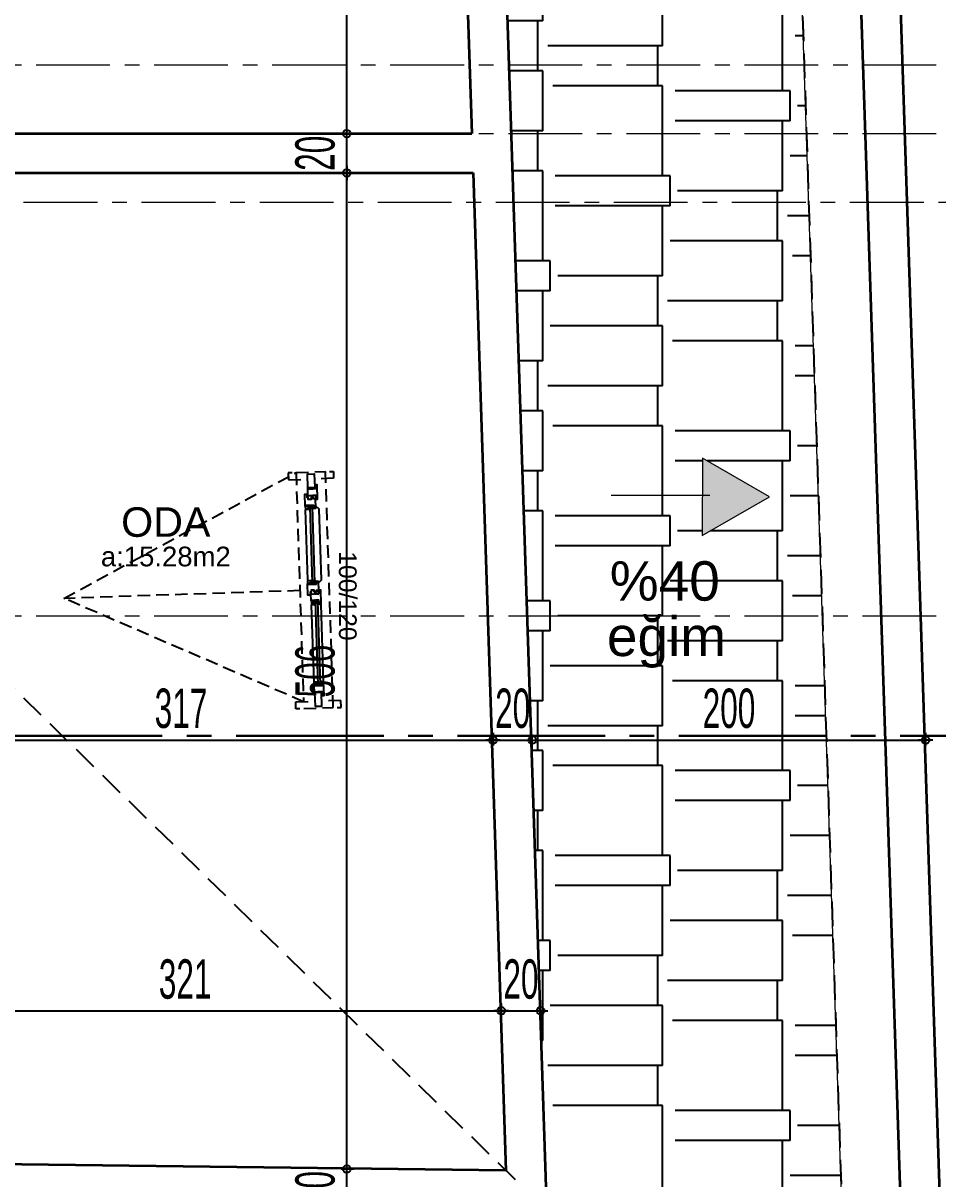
# Model space of a CAD drawing. Extents: x 386248 to 427517, y 4539405 to 4542296.
# Drawn here: x 399996 to 400461, y 4540400 to 4540987 of the extents above; entities that cross this region are included whole.
import ezdxf
from ezdxf.enums import TextEntityAlignment as Align

# ---------------------------------------------------------------- set-up
doc = ezdxf.new("R2010")
doc.units = 0
for name, pattern in [('CENTER', [2, 1.25, -0.25, 0.25, -0.25]), ('CENTER2', [1.125, 0.75, -0.125, 0.125, -0.125]), ('CENTERX2', [4, 2.5, -0.5, 0.5, -0.5]), ('DASHED2', [0.375, 0.25, -0.125]), ('DUZ', [0]), ('HIDDEN', [9.525, 6.35, -3.175])]:
    doc.linetypes.add(name, pattern=pattern)
for name, color, linetype, lineweight in [('AKS', 251, 'CENTERX2', 20), ('DUVAR', 4, 'Continuous', 35), ('GOR1', 51, 'Continuous', 25), ('MERDIVEN', 161, 'Continuous', 15), ('OLCU10', 2, 'Continuous', 25), ('tarama2', 8, 'Continuous', 25)]:
    doc.layers.add(name, color=color, linetype=linetype, lineweight=lineweight)
for name, color, linetype in [('alan', 7, 'Continuous'), ('DIM', 7, 'Continuous'), ('duvar-kesim', 250, 'Continuous'), ('mahal', 7, 'Continuous'), ('Standart', 7, 'Continuous'), ('Y-IMAR', 15, 'DUZ')]:
    doc.layers.add(name, color=color, linetype=linetype)
doc.styles.get("Standard").update_dxf_attribs({"font": 'arial.ttf'})
doc.styles.add('T', font='ISOt.shx', dxfattribs={"width": 0.6})
doc.dimstyles.new('DOT2', dxfattribs={"dimtxt": 20, "dimasz": 0.7, "dimexe": 5, "dimexo": 5, "dimgap": 6, "dimtad": 1, "dimdec": 0, "dimdsep": 46, "dimtxsty": 'T', "dimblk1": 'SEL2', "dimblk2": 'SEL2', "dimsah": 1, "dimcen": 0, "dimse1": 1, "dimse2": 1, "dimclrd": 256, "dimclre": 256, "dimclrt": 256, "dimadec": 0, "dimazin": 0, "dimtfac": 1, "dimtdec": 0, "dimtix": 1, "dimtmove": 2, "dimatfit": 3, "dimldrblk": 'SEL2', "dimfxl": 1, "dimtolj": 1, "dimtzin": 0, "dimarcsym": 0})

# ---------------------------------------------------------------- blocks, each defined once
blk = doc.blocks.new('50505')
at = {"layer": 'Y-IMAR', "color": 6, "linetype": 'DASHED2', "ltscale": 50}
blk.add_line((399490.75, 4547372.27), (400311.68, 4546567.95), dxfattribs=at)
blk = doc.blocks.new('G$CF8BF0782')
blk.add_line((1.09, 87.59), (51.27, 87.59))
blk.add_lwpolyline([(47.41, 67.17), (81.53, 86.79), (47.48, 106.52)], close=True)
for points in [[(81.53, 86.79), (47.41, 67.17), (47.48, 106.52)], [(47.41, 67.17), (47.48, 106.52), (81.53, 86.79), (47.41, 67.17)], [(47.48, 106.52), (81.53, 86.79), (47.41, 67.17), (47.48, 106.52)]]:
    blk.add_solid(points)
for s, p in [('%40', (0.43, 34.05)), ('eğim', (-1.02, 5.88))]:
    blk.add_text(s, height=20).set_placement(p)
blk = doc.blocks.new('SEL2')
at = {"layer": 'OLCU10'}
for p, q in [((5.25, 0), (-5.25, 0)), ((0, 5.25), (0, -3.95))]:
    blk.add_line(p, q, dxfattribs=at)
blk.add_circle((0, 0), 2.75, dxfattribs=at)
blk = doc.blocks.new('*D2266')
at = {"layer": 'Defpoints', "color": 0}
for p in [(400235.06, 4540622.57), (399917.94, 4540607.31), (400235.06, 4540602.98)]:
    blk.add_point(p, dxfattribs=at)
at = {"layer": 'DIM', "lineweight": -2}
blk.add_line((399918.64, 4540622.57), (400234.36, 4540622.57), dxfattribs=at)
at = {"layer": 'DIM', "linetype": 'ByBlock', "lineweight": -2, "xscale": 0.7, "yscale": 0.7, "zscale": 0.7, "rotation": 180}
blk.add_blockref('SEL2', (399917.94, 4540622.57), dxfattribs=at)
at = {"layer": 'DIM', "linetype": 'ByBlock', "lineweight": -2, "xscale": 0.7, "yscale": 0.7, "zscale": 0.7}
blk.add_blockref('SEL2', (400235.06, 4540622.57), dxfattribs=at)
at = {"layer": 'DIM', "insert": (400076.5, 4540638.57), "char_height": 20, "attachment_point": 5, "style": 'T'}
blk.add_mtext('\\A1;317', dxfattribs=at)
blk = doc.blocks.new('*D2267')
at = {"layer": 'Defpoints', "color": 0}
for p in [(400255.04, 4540622.57), (400235.06, 4540602.98), (400255.04, 4540603.64)]:
    blk.add_point(p, dxfattribs=at)
at = {"layer": 'DIM', "lineweight": -2}
for p, q in [((400234.36, 4540622.57), (400233.66, 4540622.57)), ((400235.06, 4540622.57), (400255.04, 4540622.57)), ((400255.74, 4540622.57), (400256.44, 4540622.57))]:
    blk.add_line(p, q, dxfattribs=at)
at = {"layer": 'DIM', "linetype": 'ByBlock', "lineweight": -2, "xscale": 0.7, "yscale": 0.7, "zscale": 0.7}
blk.add_blockref('SEL2', (400235.06, 4540622.57), dxfattribs=at)
at = {"layer": 'DIM', "linetype": 'ByBlock', "lineweight": -2, "xscale": 0.7, "yscale": 0.7, "zscale": 0.7, "rotation": 180}
blk.add_blockref('SEL2', (400255.04, 4540622.57), dxfattribs=at)
at = {"layer": 'DIM', "insert": (400245.05, 4540638.57), "char_height": 20, "attachment_point": 5, "style": 'T'}
blk.add_mtext('\\A1;20', dxfattribs=at)
blk = doc.blocks.new('*D2268')
at = {"layer": 'Defpoints', "color": 0}
for p in [(400454.94, 4540622.57), (400454.94, 4540610.22), (400255.04, 4540603.64)]:
    blk.add_point(p, dxfattribs=at)
at = {"layer": 'DIM', "lineweight": -2}
blk.add_line((400255.74, 4540622.57), (400454.24, 4540622.57), dxfattribs=at)
at = {"layer": 'DIM', "linetype": 'ByBlock', "lineweight": -2, "xscale": 0.7, "yscale": 0.7, "zscale": 0.7, "rotation": 180}
blk.add_blockref('SEL2', (400255.04, 4540622.57), dxfattribs=at)
at = {"layer": 'DIM', "linetype": 'ByBlock', "lineweight": -2, "xscale": 0.7, "yscale": 0.7, "zscale": 0.7}
blk.add_blockref('SEL2', (400454.94, 4540622.57), dxfattribs=at)
at = {"layer": 'DIM', "insert": (400354.99, 4540638.57), "char_height": 20, "attachment_point": 5, "style": 'T'}
blk.add_mtext('\\A1;200', dxfattribs=at)
blk = doc.blocks.new('*D2300')
at = {"layer": 'Defpoints', "color": 0}
for p in [(400160.7, 4540404.5), (400184.41, 4540404.5), (400165.63, 4540384.74)]:
    blk.add_point(p, dxfattribs=at)
at = {"layer": 'DIM', "lineweight": -2}
for p, q in [((400160.7, 4540405.2), (400160.7, 4540405.9)), ((400160.7, 4540384.74), (400160.7, 4540404.5)), ((400160.7, 4540384.04), (400160.7, 4540383.34))]:
    blk.add_line(p, q, dxfattribs=at)
at = {"layer": 'DIM', "linetype": 'ByBlock', "lineweight": -2, "xscale": 0.7, "yscale": 0.7, "zscale": 0.7}
for p, rotation in [((400160.7, 4540404.5), 270), ((400160.7, 4540384.74), 90)]:
    blk.add_blockref('SEL2', p, dxfattribs=dict(at, rotation=rotation))
at = {"layer": 'DIM', "insert": (400144.7, 4540394.62), "char_height": 20, "attachment_point": 5, "rotation": 90, "style": 'T'}
blk.add_mtext('\\A1;20', dxfattribs=at)
blk = doc.blocks.new('*D2301')
at = {"layer": 'Defpoints', "color": 0}
for p in [(400160.7, 4540910.76), (400184.41, 4540910.76), (400184.41, 4540404.5)]:
    blk.add_point(p, dxfattribs=at)
at = {"layer": 'DIM', "lineweight": -2}
blk.add_line((400160.7, 4540405.2), (400160.7, 4540910.06), dxfattribs=at)
at = {"layer": 'DIM', "linetype": 'ByBlock', "lineweight": -2, "xscale": 0.7, "yscale": 0.7, "zscale": 0.7}
for p, rotation in [((400160.7, 4540910.76), 90), ((400160.7, 4540404.5), 270)]:
    blk.add_blockref('SEL2', p, dxfattribs=dict(at, rotation=rotation))
at = {"layer": 'DIM', "insert": (400144.7, 4540657.63), "char_height": 20, "attachment_point": 5, "rotation": 90, "style": 'T'}
blk.add_mtext('\\A1;506', dxfattribs=at)
blk = doc.blocks.new('*D2302')
at = {"layer": 'Defpoints', "color": 0}
for p in [(400160.7, 4540930.76), (400184.41, 4540930.76), (400184.41, 4540910.76)]:
    blk.add_point(p, dxfattribs=at)
at = {"layer": 'DIM', "lineweight": -2}
for p, q in [((400160.7, 4540931.46), (400160.7, 4540932.16)), ((400160.7, 4540910.76), (400160.7, 4540930.76)), ((400160.7, 4540910.06), (400160.7, 4540909.36))]:
    blk.add_line(p, q, dxfattribs=at)
at = {"layer": 'DIM', "linetype": 'ByBlock', "lineweight": -2, "xscale": 0.7, "yscale": 0.7, "zscale": 0.7}
for p, rotation in [((400160.7, 4540930.76), 270), ((400160.7, 4540910.76), 90)]:
    blk.add_blockref('SEL2', p, dxfattribs=dict(at, rotation=rotation))
at = {"layer": 'DIM', "insert": (400144.7, 4540920.76), "char_height": 20, "attachment_point": 5, "rotation": 90, "style": 'T'}
blk.add_mtext('\\A1;20', dxfattribs=at)
blk = doc.blocks.new('*D2303')
at = {"layer": 'Defpoints', "color": 0}
for p in [(400160.7, 4541425.76), (400176.38, 4541425.76), (400184.41, 4540930.76)]:
    blk.add_point(p, dxfattribs=at)
at = {"layer": 'DIM', "lineweight": -2}
blk.add_line((400160.7, 4540931.46), (400160.7, 4541425.06), dxfattribs=at)
at = {"layer": 'DIM', "linetype": 'ByBlock', "lineweight": -2, "xscale": 0.7, "yscale": 0.7, "zscale": 0.7}
for p, rotation in [((400160.7, 4541425.76), 90), ((400160.7, 4540930.76), 270)]:
    blk.add_blockref('SEL2', p, dxfattribs=dict(at, rotation=rotation))
at = {"layer": 'DIM', "insert": (400144.7, 4541178.26), "char_height": 20, "attachment_point": 5, "rotation": 90, "style": 'T'}
blk.add_mtext('\\A1;495', dxfattribs=at)
blk = doc.blocks.new('*D2317')
at = {"layer": 'Defpoints', "color": 0}
for p in [(400239.26, 4540484.97), (399917.94, 4540475.76), (400239.26, 4540475.2)]:
    blk.add_point(p, dxfattribs=at)
at = {"layer": 'DIM', "lineweight": -2}
blk.add_line((399918.64, 4540484.97), (400238.56, 4540484.97), dxfattribs=at)
at = {"layer": 'DIM', "linetype": 'ByBlock', "lineweight": -2, "xscale": 0.7, "yscale": 0.7, "zscale": 0.7, "rotation": 180}
blk.add_blockref('SEL2', (399917.94, 4540484.97), dxfattribs=at)
at = {"layer": 'DIM', "linetype": 'ByBlock', "lineweight": -2, "xscale": 0.7, "yscale": 0.7, "zscale": 0.7}
blk.add_blockref('SEL2', (400239.26, 4540484.97), dxfattribs=at)
at = {"layer": 'DIM', "insert": (400078.6, 4540500.97), "char_height": 20, "attachment_point": 5, "style": 'T'}
blk.add_mtext('\\A1;321', dxfattribs=at)
blk = doc.blocks.new('*D2318')
at = {"layer": 'Defpoints', "color": 0}
for p in [(400259.25, 4540484.97), (400239.26, 4540475.2), (400259.25, 4540475.85)]:
    blk.add_point(p, dxfattribs=at)
at = {"layer": 'DIM', "lineweight": -2}
for p, q in [((400238.56, 4540484.97), (400237.86, 4540484.97)), ((400239.26, 4540484.97), (400259.25, 4540484.97)), ((400259.95, 4540484.97), (400260.65, 4540484.97))]:
    blk.add_line(p, q, dxfattribs=at)
at = {"layer": 'DIM', "linetype": 'ByBlock', "lineweight": -2, "xscale": 0.7, "yscale": 0.7, "zscale": 0.7}
blk.add_blockref('SEL2', (400239.26, 4540484.97), dxfattribs=at)
at = {"layer": 'DIM', "linetype": 'ByBlock', "lineweight": -2, "xscale": 0.7, "yscale": 0.7, "zscale": 0.7, "rotation": 180}
blk.add_blockref('SEL2', (400259.25, 4540484.97), dxfattribs=at)
at = {"layer": 'DIM', "insert": (400249.26, 4540500.97), "char_height": 20, "attachment_point": 5, "style": 'T'}
blk.add_mtext('\\A1;20', dxfattribs=at)
blk = doc.blocks.new('G$C5DD4B624')
at = {"layer": 'Standart', "color": 2, "linetype": 'CENTER2', "lineweight": 30, "ltscale": 100}
blk.add_lwpolyline([(-239.11, 858.4), (2019.62, 858.4)], dxfattribs=at)
blk = doc.blocks.new('fm-win2')
at = {"color": 8, "linetype": 'Continuous'}
for p, q in [((11, 1.37), (11, 0.17)), ((11, 1.37), (54.25, 1.37)), ((11, 0.17), (54.25, 0.17)), ((12, 1.37), (12, 0.17)), ((12.75, 3), (52.5, 3)), ((53.25, 1.37), (53.25, 0.17)), ((54.25, 1.37), (54.25, 0.17)), ((63.85, 0.28), (63.85, -0.92)), ((63.85, 0.28), (103.15, 0.28)), ((64.85, 0.28), (64.85, -0.92)), ((102.15, 0.28), (102.15, -0.92)), ((103.15, 0.28), (103.15, -0.92)), ((12.85, -1.85), (52.3, -1.85)), ((63.85, -0.92), (103.15, -0.92)), ((65.4, -3.35), (101.6, -3.35))]:
    blk.add_line(p, q, dxfattribs=at)
at = {"linetype": 'Continuous'}
for points in [[(7, -1.75), (0, -1.75), (0, 1.75), (7, 1.75)], [(7.5, -1.7), (7.5, -0.1), (7.2, -0.1), (7.2, 0.2), (7.5, 0.2), (7.5, 0.7), (7.2, 0.7), (7.2, 1), (7.5, 1), (7.5, 2), (6.16, 2), (6.16, 2.7), (5.65, 2.7), (5.51, 2), (5.2, 2), (5.4, 3), (12.5, 3), (12.7, 2), (12.39, 2), (12.25, 2.7), (11.74, 2.7), (11.74, 2), (10.5, 2), (10.5, 1), (10.8, 1), (10.8, 0.7), (10.5, 0.7), (10.5, 0.2), (10.8, 0.2), (10.8, -0.1), (10.5, -0.1), (10.5, -1.7), (10.8, -1.7), (10.8, -2), (7.2, -2), (7.2, -1.7)], [(58, 2), (59.24, 2), (59.24, 2.7), (59.75, 2.7), (59.89, 2), (60.2, 2), (60, 3), (52.75, 3), (52.55, 2), (52.86, 2), (53, 2.7), (53.51, 2.7), (53.51, 2), (54.75, 2), (54.75, 1), (54.45, 1), (54.45, 0.7), (54.75, 0.7), (54.75, 0.2), (54.45, 0.2), (54.45, -0.1), (54.75, -0.1), (54.75, -1.69), (54.45, -1.69), (54.45, -2), (58.3, -2), (58.3, -1.69), (58, -1.69), (58, -0.1), (58.3, -0.1), (58.3, 0.2), (58, 0.2), (58, 0.7), (58.3, 0.7), (58.3, 1), (58, 1)], [(63.05, -1.25), (63.05, 0.9), (63.89, 0.9), (63.89, 1.6), (64.4, 1.6), (64.54, 0.9), (64.85, 0.9), (64.65, 1.9), (59.75, 1.9), (59.75, 1.6), (59.85, 1.6), (59.85, 0.8), (59.05, 0.8), (59.05, -0.2), (60.05, -0.2), (60.05, -1.75), (59.05, -1.75), (59.05, -2.25), (57.5, -2.25), (57.5, -3.5), (63.35, -3.5), (63.35, -3.2), (63.05, -3.2), (63.05, -1.4), (63.35, -1.4), (63.35, -1.25)], [(103.95, -1.4), (103.65, -1.4), (103.65, -1.25), (103.95, -1.25), (103.95, 0.9), (103.11, 0.9), (103.11, 1.6), (102.6, 1.6), (102.46, 0.9), (102.15, 0.9), (102.35, 1.9), (107.25, 1.9), (107.25, 1.6), (107.15, 1.6), (107.15, 0.8), (107.95, 0.8), (107.95, -0.2), (106.95, -0.2), (106.95, -1.75), (107.95, -1.75), (107.95, -2.25), (109.5, -2.25), (109.5, -3.5), (103.65, -3.5), (103.65, -3.2), (103.95, -3.2)], [(109, 0.7), (108.7, 0.7), (108.7, 1), (109, 1), (109, 2), (107.76, 2), (107.76, 2.7), (107.25, 2.7), (107.11, 2), (106.8, 2), (107, 3), (114.35, 3), (114.55, 2), (114.24, 2), (114.1, 2.7), (113.59, 2.7), (113.59, 2), (112.25, 2), (112.25, 1), (112.55, 1), (112.55, 0.7), (112.25, 0.7), (112.25, 0.2), (112.55, 0.2), (112.55, -0.1), (112.25, -0.1), (112.25, -1.69), (112.55, -1.69), (112.55, -2), (108.7, -2), (108.7, -1.69), (109, -1.69), (109, -0.1), (108.7, -0.1), (108.7, 0.2), (109, 0.2)], [(113, -1.75), (120, -1.75), (120, 1.75), (113, 1.75)]]:
    blk.add_lwpolyline(points, close=True, dxfattribs=at)
at = {"color": 8, "linetype": 'Continuous'}
blk.add_lwpolyline([(63.45, 1.9), (65.25, 3.7), (101.75, 3.7), (103.55, 1.9)], dxfattribs=at)
for points in [[(10.9, -1.35), (10.9, -1.85), (12.6, -1.85), (12.6, -0.45), (12.3, -0.45), (12.3, -0.95), (11.8, -0.95), (11.8, -0.45), (11.5, -0.45), (11.5, -1.05), (10.7, -1.05), (10.7, -0.45), (10.6, -0.45), (10.6, -1.35)], [(54.35, -1.35), (54.35, -1.85), (52.65, -1.85), (52.65, -0.45), (52.95, -0.45), (52.95, -0.95), (53.45, -0.95), (53.45, -0.45), (53.75, -0.45), (53.75, -1.05), (54.55, -1.05), (54.55, -0.45), (54.65, -0.45), (54.65, -1.35)], [(63.15, -2.45), (63.45, -2.45), (63.45, -3.35), (65.15, -3.35), (65.15, -1.55), (64.85, -1.55), (64.85, -2.05), (64.35, -2.05), (64.35, -1.55), (64.05, -1.55), (64.05, -2.15), (63.25, -2.15), (63.25, -1.55), (63.15, -1.55)], [(103.85, -2.45), (103.55, -2.45), (103.55, -3.35), (101.85, -3.35), (101.85, -1.55), (102.15, -1.55), (102.15, -2.05), (102.65, -2.05), (102.65, -1.55), (102.95, -1.55), (102.95, -2.15), (103.75, -2.15), (103.75, -1.55), (103.85, -1.55)]]:
    blk.add_lwpolyline(points, close=True, dxfattribs=at)
blk = doc.blocks.new('güvercinli')
at = {"layer": 'duvar-kesim', "linetype": 'HIDDEN'}
for p, q in [((134034.64, -117635.29), (134034.64, -117620.29)), ((134154.64, -117620.29), (134034.64, -117620.29)), ((134154.64, -117635.29), (134154.64, -117620.29))]:
    blk.add_line(p, q, dxfattribs=at)
for points in [[(134034.64, -117618.29), (134034.64, -117616.29), (134038.14, -117616.29), (134038.14, -117625.29)], [(134154.64, -117618.29), (134154.64, -117616.29), (134151.14, -117616.29), (134151.14, -117625.29)], [(134034.64, -117637.29), (134034.64, -117639.29), (134038.14, -117639.29), (134038.14, -117630.29)], [(134154.64, -117637.29), (134154.64, -117639.29), (134151.14, -117639.29), (134151.14, -117630.29)], [(134094.64, -117635.29), (134094.64, -117755.29), (134034.64, -117635.29), (134151.14, -117635.29), (134094.64, -117755.29)]]:
    blk.add_lwpolyline(points, dxfattribs=at)
at = {"layer": 'duvar-kesim', "linetype": 'HIDDEN', "xscale": -0.9833333333333298, "zscale": 0.98333333333333}
blk.add_blockref('fm-win2', (134153.64, -117627.79), dxfattribs=at)

msp = doc.modelspace()

# ---------------------------------------------------------------- hatches: boundary and pattern name
at = {"layer": 'tarama2'}
h = msp.add_hatch(dxfattribs=at)
h.set_pattern_fill('AR-RSHKE', color=16, scale=0.2, angle=90)
h.set_pattern_definition([(90, (4942816.58, 4138710.355), (-60.96, 129.54), [30.48, -25.4, 35.56, -15.24, 45.72, -20.32]), (90, (4942814.04, 4138740.835), (-60.96, 129.54), [25.4, -96.52, 20.32, -30.48]), (90, (4942820.39, 4138801.795), (-60.96, 129.54), [15.24, -157.48]), (180, (4942816.58, 4138710.355), (-60.96, -43.18), [58.42, -185.42]), (180, (4942816.58, 4138740.835), (-60.96, -43.18), [57.15, -186.69]), (180, (4942816.58, 4138766.235), (-60.96, -43.18), [53.34, -190.5]), (180, (4942820.39, 4138801.795), (-60.96, -43.18), [58.42, -185.42]), (180, (4942820.39, 4138817.035), (-60.96, -43.18), [58.42, -185.42]), (180, (4942816.58, 4138862.755), (-60.96, -43.18), [55.88, -187.96])])
h.paths.add_polyline_path([(400221.995, 4541607.375), (400262.292, 4540383.53), (400417.376, 4540231.583), (400372.076, 4541607.375)])
h.paths.add_polyline_path([(400288.971, 4540690.234), (400356.706, 4540690.234), (400356.706, 4540654.354), (400288.971, 4540654.354)], flags=24)
h.paths.add_polyline_path([(400291.023, 4540718.744), (400354.202, 4540718.744), (400354.202, 4540687.666), (400291.023, 4540687.666)], flags=24)
h.paths.add_polyline_path([(400278.294, 4541305.463), (400346.03, 4541305.463), (400346.03, 4541269.583), (400278.294, 4541269.583)], flags=24)
h.paths.add_polyline_path([(400280.347, 4541333.973), (400343.525, 4541333.973), (400343.525, 4541302.895), (400280.347, 4541302.895)], flags=24)
h.paths.add_polyline_path([(400330.708, 4541341.751), (400330.744, 4541362.17), (400330.776, 4541381.104), (400364.823, 4541361.369)], flags=16)
h.paths.add_polyline_path([(400341.385, 4540726.522), (400341.42, 4540746.941), (400341.453, 4540765.875), (400375.499, 4540746.14)], flags=16)

# ---------------------------------------------------------------- linework, layer by layer
at = {"layer": 'AKS', "linetype": 'CENTER', "ltscale": 30}
for p, q in [((398502.858, 4540930.762), (400813.987, 4540930.762)), ((398502.858, 4540685.762), (400813.987, 4540685.762))]:
    msp.add_line(p, q, dxfattribs=at)
for points in [[(398501.311, 4540986.72), (398562.858, 4540965.762), (400753.987, 4540965.762), (400812.44, 4540986.72)], [(400813.987, 4540874.762), (400753.987, 4540895.762), (398562.858, 4540895.762), (398502.858, 4540874.762)]]:
    msp.add_lwpolyline(points, dxfattribs=at)
at = {"layer": 'DUVAR'}
for p, q in [((400221.995, 4541607.375), (400262.292, 4540383.53)), ((400207.964, 4541425.762), (400224.263, 4540930.762)), ((399942.942, 4540930.762), (400224.263, 4540930.762)), ((399942.942, 4540910.762), (400224.921, 4540910.762)), ((400224.921, 4540910.762), (400241.614, 4540403.789)), ((400241.614, 4540403.789), (399917.942, 4540407.828))]:
    msp.add_line(p, q, dxfattribs=at)
for points in [[(398855.676, 4540201.066), (400469.071, 4540180.934), (400421.445, 4541627.375), (398852.857, 4541627.375)], [(398875.637, 4540220.819), (400448.393, 4540201.194), (400402.092, 4541607.375), (398872.897, 4541607.375)]]:
    msp.add_lwpolyline(points, close=True, dxfattribs=at)
at = {"layer": 'MERDIVEN'}
msp.add_lwpolyline([(399445.516, 4540243.71), (400417.376, 4540231.583), (400372.076, 4541607.375)], dxfattribs=at)
at = {"layer": 'Y-IMAR', "linetype": 'DASHED2', "ltscale": 50}
msp.add_line((400371.418, 4541627.375), (400417.376, 4540231.583), dxfattribs=at)

# ---------------------------------------------------------------- block references
at = {"layer": 'duvar-kesim', "rotation": 271.8858711048658}
msp.add_blockref('güvercinli', (513295.6, 4678591.738), dxfattribs=at)
at = {"layer": 'GOR1'}
msp.add_blockref('G$C5DD4B624', (398768.603, 4539766.311), dxfattribs=at)
at = {"layer": 'MERDIVEN'}
for name, p in [('50505', (157.394, -6387.013)), ('G$CF8BF0782', (400293.971, 4540659.354))]:
    msp.add_blockref(name, p, dxfattribs=at)

# ---------------------------------------------------------------- texts
at = {"layer": 'alan'}
msp.add_text('a:15.28m2', height=10, dxfattribs=at).set_placement((400068.765, 4540710.839), align=Align.CENTER)
at = {"layer": 'duvar-kesim', "linetype": 'HIDDEN'}
msp.add_text('100/120', height=9, rotation=269.999999, dxfattribs=at).set_placement((400161.247, 4540695.798), align=Align.MIDDLE_CENTER)
at = {"layer": 'mahal'}
msp.add_text('ODA', height=15, dxfattribs=at).set_placement((400068.765, 4540725.839), align=Align.CENTER)

# ---------------------------------------------------------------- dimensions: what is measured, and where the dimension line sits
at = {"layer": 'DIM'}
for base, p1, p2, picture, middle in [((400160.704, 4541425.762), (400184.412, 4540930.762), (400176.376, 4541425.762), '*D2303', (400144.704, 4541178.262)), ((400160.704, 4540930.762), (400184.412, 4540910.762), (400184.412, 4540930.762), '*D2302', (400144.704, 4540920.762)), ((400160.704, 4540910.762), (400184.412, 4540404.503), (400184.412, 4540910.762), '*D2301', (400144.704, 4540657.633)), ((400160.704, 4540404.503), (400165.626, 4540384.736), (400184.412, 4540404.503), '*D2300', (400144.704, 4540394.62))]:
    dim = msp.add_linear_dim(base=base, p1=p1, p2=p2, angle=90, dimstyle='DOT2', dxfattribs=at)
    dim.commit()
    dim.dimension.update_dxf_attribs({"geometry": picture, "text_midpoint": middle})
for base, p1, p2, picture, middle in [((400235.055, 4540622.575), (399917.942, 4540607.306), (400235.055, 4540602.982), '*D2266', (400076.499, 4540638.575)), ((400255.044, 4540622.575), (400235.055, 4540602.982), (400255.044, 4540603.64), '*D2267', (400245.05, 4540638.575)), ((400454.936, 4540622.575), (400255.044, 4540603.64), (400454.936, 4540610.222), '*D2268', (400354.99, 4540638.575)), ((400239.263, 4540484.967), (399917.942, 4540475.762), (400239.263, 4540475.196), '*D2317', (400078.602, 4540500.967)), ((400259.252, 4540484.967), (400239.263, 4540475.196), (400259.252, 4540475.855), '*D2318', (400249.257, 4540500.967))]:
    dim = msp.add_linear_dim(base=base, p1=p1, p2=p2, dimstyle='DOT2', dxfattribs=at)
    dim.commit()
    dim.dimension.update_dxf_attribs({"geometry": picture, "text_midpoint": middle})

doc.saveas('drawing.dxf')
